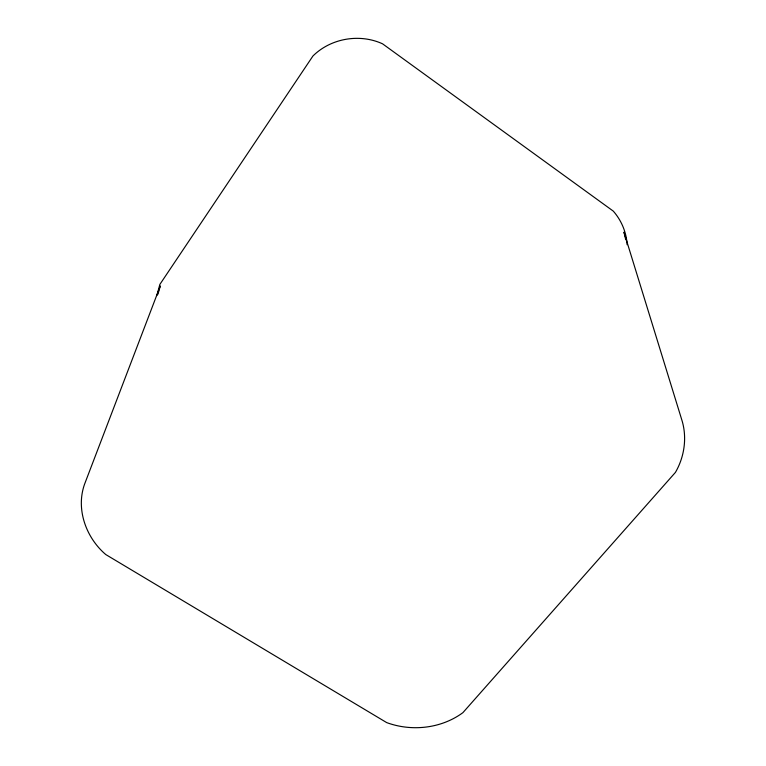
<?xml version="1.0" encoding="UTF-8"?>
<svg xmlns="http://www.w3.org/2000/svg" width="766" height="766" viewBox="0 0 766 766"><rect width="100%" height="100%" fill="white"/><g stroke="black" fill="none" stroke-linecap="round" stroke-linejoin="round"><path stroke-width="1.15" d="M156.877 295.58L159.855 284.425L312.93 56.014C330.845 38.233 359.666 33.302 382.569 43.825L613.298 211.129C621.446 220.397 626.473 232.395 627.134 244.737M157.978 294.182L160.295 285.967L85.15 482.647C75.202 507.925 85.658 537.435 105.785 554.555L386.677 722.597C411.677 731.817 441.331 728.581 462.923 712.639L675.42 472.402C684.622 456.536 687.322 436.879 681.635 419.337L623.964 232.155L625.745 239.748"/></g></svg>
